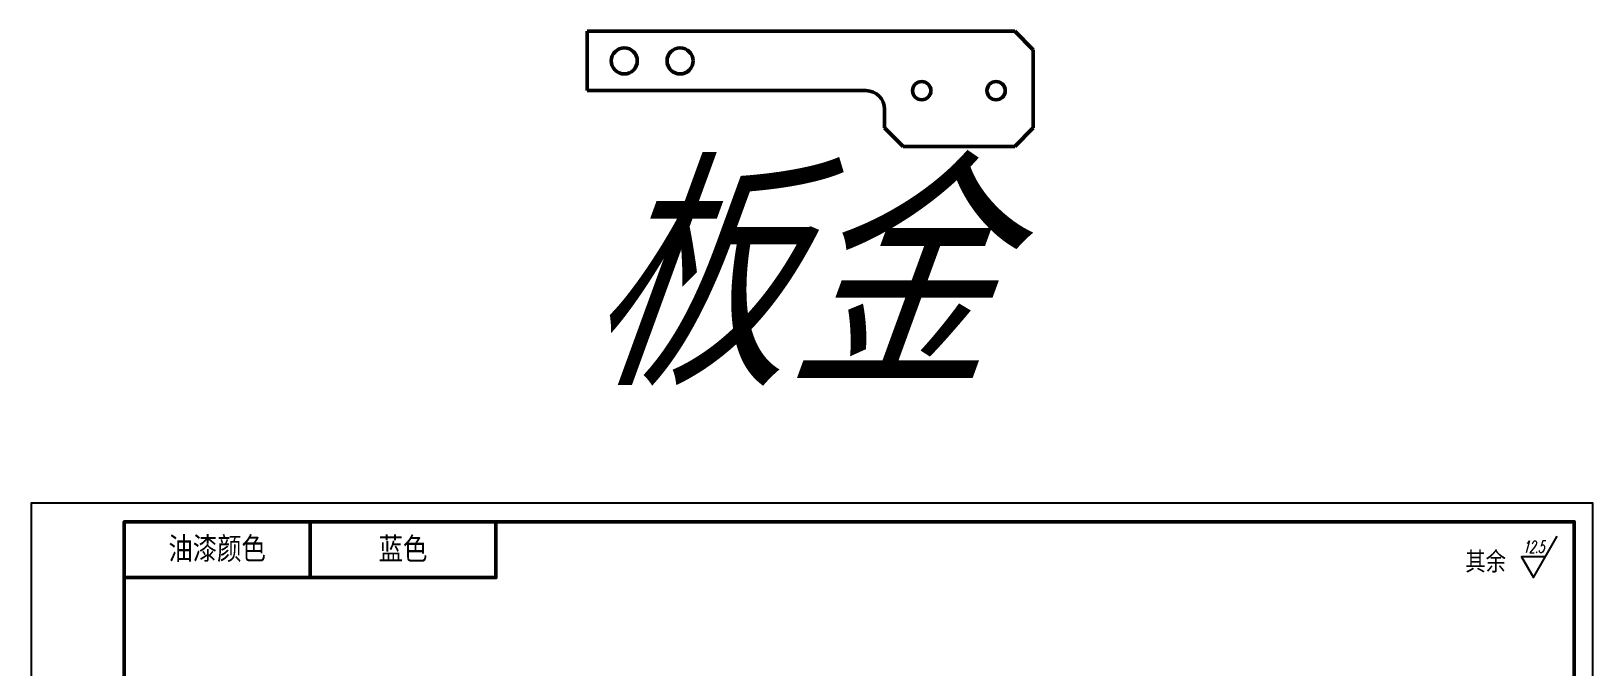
# Model space of a CAD drawing. Header units: inches. Extents: x 17901 to 26602, y 9673 to 14036.
# Drawn here: x 22147.4 to 22567.4, y 13414.6 to 13585.7 of the extents above; entities that cross this region are included whole.
import ezdxf
from ezdxf.enums import TextEntityAlignment as Align

# ---------------------------------------------------------------- set-up
doc = ezdxf.new("R2010")
doc.units = ezdxf.units.IN
doc.header["$MEASUREMENT"] = 0
doc.layers.add('Dim', color=3, linetype='Continuous')
for name, color, linetype, lineweight in [('图框_内框线', 5, 'Continuous', 50), ('标注线', 3, 'Continuous', 25), ('粗实线', 7, 'Continuous', 50)]:
    doc.layers.add(name, color=color, linetype=linetype, lineweight=lineweight)
doc.styles.add('DIM', font='romans.shx', dxfattribs={"width": 0.8, "oblique": 20, "bigfont": 'bigfont.shx'})
doc.styles.add('DIM_FONT', font='romans.shx', dxfattribs={"oblique": 15})
doc.styles.add('仿宋体', font='FSGB2312.ttf', dxfattribs={"width": 0.8, "height": 3.5})

msp = doc.modelspace()

# ---------------------------------------------------------------- linework, layer by layer
at = {"layer": 'Defpoints'}
msp.add_lwpolyline([(22147.373, 13161.647), (22567.373, 13161.647), (22567.373, 13458.647), (22147.373, 13458.647)], close=True, dxfattribs=at)
at = {"layer": 'Dim', "ltscale": 2}
msp.add_lwpolyline([(22554.627, 13444.216), (22548.227, 13444.216), (22551.427, 13438.674), (22557.827, 13449.759)], dxfattribs=at)
at = {"layer": '图框_内框线'}
msp.add_line((22222.373, 13453.647), (22222.373, 13438.647), dxfattribs=at)
for points in [[(22172.373, 13166.647), (22562.373, 13166.647), (22562.373, 13453.647), (22172.373, 13453.647)], [(22172.373, 13453.647), (22272.373, 13453.647), (22272.373, 13438.647), (22172.373, 13438.647)]]:
    msp.add_lwpolyline(points, close=True, dxfattribs=at)
at = {"layer": '粗实线', "ltscale": 0.4}
msp.add_line((22296.888, 13585.685), (22296.888, 13569.685), dxfattribs=at)
at = {"layer": '粗实线'}
for p, q in [((22411.888, 13585.685), (22296.888, 13585.685)), ((22416.888, 13559.685), (22416.888, 13580.685)), ((22296.888, 13569.685), (22371.888, 13569.685)), ((22381.888, 13554.685), (22411.888, 13554.685))]:
    msp.add_line(p, q, dxfattribs=at)
at = {"layer": '粗实线', "ltscale": 0.176777}
for p, q in [((22416.888, 13580.685), (22411.888, 13585.685)), ((22381.888, 13554.685), (22376.888, 13559.685)), ((22411.888, 13554.685), (22416.888, 13559.685))]:
    msp.add_line(p, q, dxfattribs=at)
at = {"layer": '粗实线', "ltscale": 0.125}
msp.add_line((22376.888, 13564.685), (22376.888, 13559.685), dxfattribs=at)
at = {"layer": '粗实线'}
for centre, radius in [((22306.888, 13577.685), 3.5), ((22321.888, 13577.685), 3.5), ((22386.888, 13569.685), 2.459), ((22406.888, 13569.685), 2.459)]:
    msp.add_circle(centre, radius, dxfattribs=at)
msp.add_arc((22371.888, 13564.685), 5, 0, 90, dxfattribs=at)

# ---------------------------------------------------------------- texts
at = {"layer": 'Dim', "ltscale": 2, "style": 'DIM_FONT', "oblique": 15, "width": 0.559478}
msp.add_text('12.5', height=3.2, dxfattribs=at).set_placement((22548.568, 13445.281), (22554.28, 13445.281), align=Align.FIT)
at = {"layer": 'Dim', "insert": (22533.109, 13445.516), "char_height": 5, "width": 61.23649, "attachment_point": 1, "style": '仿宋体'}
msp.add_mtext('其余', dxfattribs=at)
at = {"layer": '标注线'}
for s, insert, char_height, width, attachment_point, style in [('{\\fFangSong_GB2312|b0|i0|c134|p49;\\C2;板金}', (22296.337, 13545.863), 50, 1440.87159, 1, 'DIM'), ('油漆颜色', (22197.373, 13446.147), 6, 50, 5, '仿宋体'), ('{\\fSimSun|b0|i0|c134|p2;蓝色}', (22247.373, 13446.147), 6, 50, 5, '仿宋体')]:
    msp.add_mtext(s, dxfattribs=dict(at, insert=insert, char_height=char_height, width=width, attachment_point=attachment_point, style=style))

doc.saveas('drawing.dxf')
